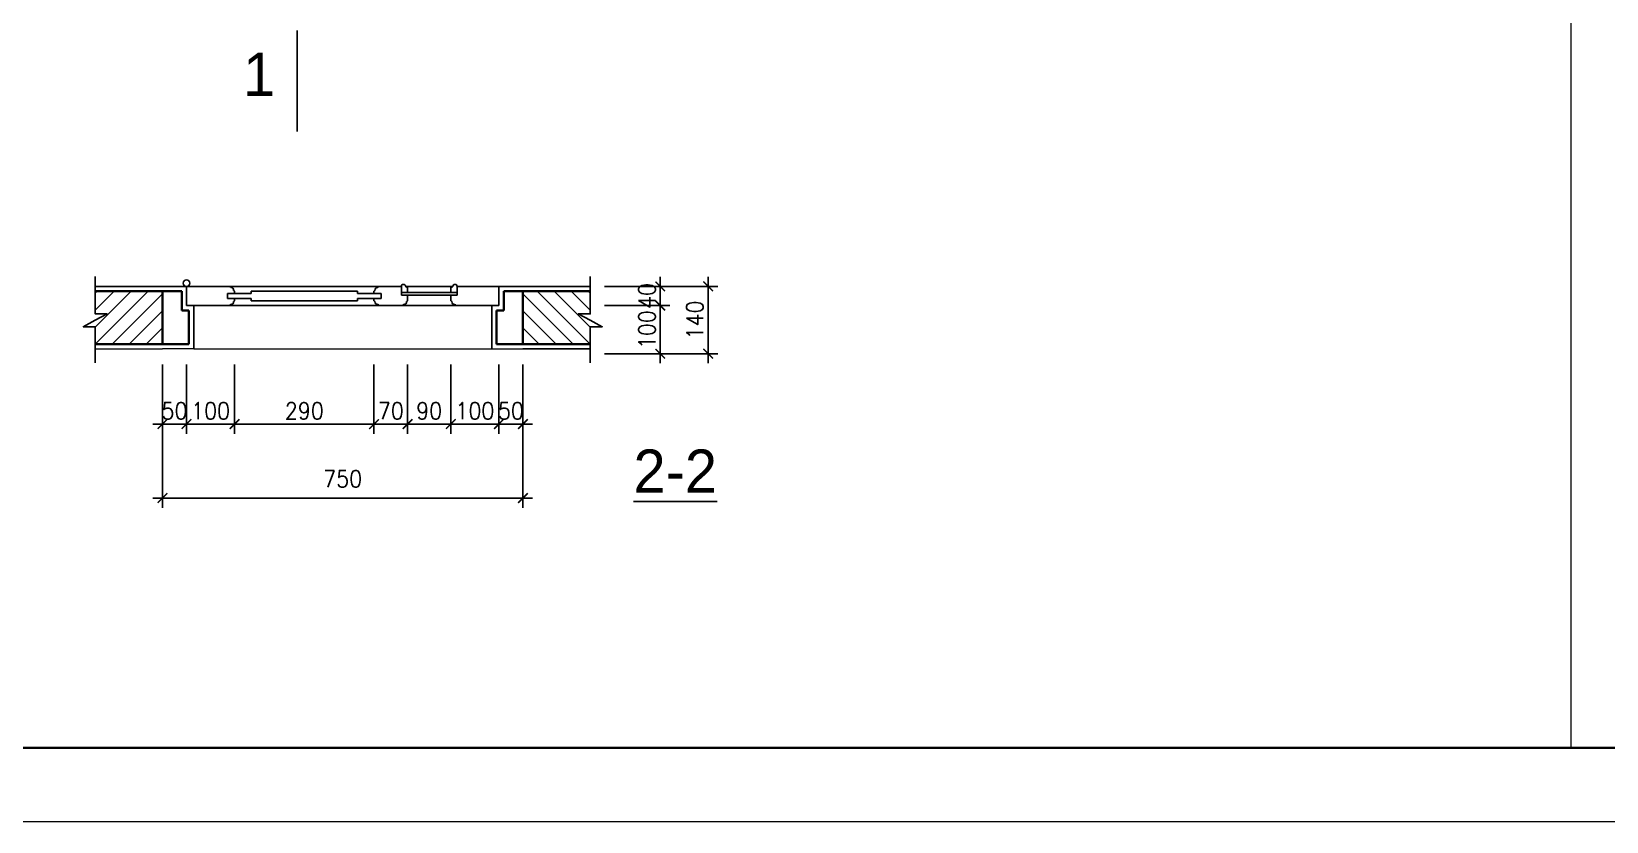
# Model space of a CAD drawing. Header units: millimetres. Extents: x -529782 to -142003, y -492574 to -273331.
# Drawn here: x -241997 to -238720, y -429971 to -428329 of the extents above; entities that cross this region are included whole.
import ezdxf
from ezdxf.enums import TextEntityAlignment as Align

# ---------------------------------------------------------------- set-up
doc = ezdxf.new("R2010")
doc.units = ezdxf.units.MM
doc.header["$LTSCALE"] = 500
doc.header["$MEASUREMENT"] = 0
doc.header["$PDMODE"] = 3
doc.linetypes.add('HIDDEN', pattern=[0.375, 0.25, -0.125])
doc.layers.get('0').update_dxf_attribs({"linetype": 'CONTINUOUS', "lineweight": 13})
doc.layers.get('Defpoints').update_dxf_attribs({"color": 255, "linetype": 'CONTINUOUS', "lineweight": 13})
for name, color, linetype, lineweight in [('1.cat 30', 30, 'CONTINUOUS', 35), ('2.thay 145', 145, 'CONTINUOUS', 18), ('3.manh 08', 8, 'CONTINUOUS', 9), ('4.dim 08', 8, 'CONTINUOUS', 13), ('cat', 4, 'CONTINUOUS', 35)]:
    doc.layers.add(name, color=color, linetype=linetype, lineweight=lineweight)
for name, color, linetype in [('BHATCH', 155, 'CONTINUOUS'), ('MANH', 5, 'CONTINUOUS'), ('MANH1', 155, 'CONTINUOUS'), ('TEXT', 3, 'CONTINUOUS'), ('THAY', 7, 'CONTINUOUS')]:
    doc.layers.add(name, color=color, linetype=linetype)
doc.styles.get("Standard").update_dxf_attribs({"font": 'txt.shx', "width": 0.9})
doc.styles.add('VUA', font='')
doc.styles.get('VUA').set_extended_font_data('.VnAvantH')
doc.dimstyles.new('CA 20', dxfattribs={"dimscale": 0, "dimtxt": 35, "dimasz": 20, "dimexe": 20, "dimexo": 0, "dimgap": 10, "dimtad": 1, "dimdec": 0, "dimzin": 0, "dimdsep": 46, "dimtxsty": 'Standard', "dimblk": 'ARCHTICK', "dimcen": 0.09, "dimdle": 20, "dimclrd": 256, "dimclre": 256, "dimclrt": 7, "dimadec": 0, "dimazin": 0, "dimtfac": 1, "dimtdec": 0, "dimtix": 1, "dimtmove": 2, "dimatfit": 3, "dimldrblk": 'DOT', "dimfxl": 1, "dimtolj": 1, "dimtzin": 0, "dimarcsym": 0})

# ---------------------------------------------------------------- blocks, each defined once
blk = doc.blocks.new('_ArchTick')
at = {"color": 1, "linetype": 'ByBlock', "const_width": 0.15}
blk.add_lwpolyline([(-0.5, -0.5), (0.5, 0.5)], dxfattribs=at)
blk = doc.blocks.new('*D1816')
at = {"layer": '4.dim 08', "lineweight": -2, "transparency": 16777216}
for p, q in [((-241124.1, -429021.2), (-241124.1, -429165)), ((-241024.1, -429021.2), (-241024.1, -429165)), ((-241004.1, -429145), (-241144.1, -429145))]:
    blk.add_line(p, q, dxfattribs=at)
at = {"layer": 'Defpoints', "color": 0, "transparency": 16777216}
for p in [(-241124.1, -429021.2), (-241024.1, -429021.2), (-241124.1, -429145)]:
    blk.add_point(p, dxfattribs=at)
at = {"layer": '4.dim 08', "lineweight": -2, "transparency": 16777216, "xscale": 20, "yscale": 20, "zscale": 20, "rotation": 180}
blk.add_blockref('_ArchTick', (-241124.1, -429145), dxfattribs=at)
at = {"layer": '4.dim 08', "lineweight": -2, "transparency": 16777216, "xscale": 20, "yscale": 20, "zscale": 20}
blk.add_blockref('_ArchTick', (-241024.1, -429145), dxfattribs=at)
at = {"layer": '4.dim 08', "color": 7, "transparency": 16777216, "insert": (-241074.1, -429117.5), "char_height": 35, "attachment_point": 5}
blk.add_mtext('\\A1;100', dxfattribs=at)
blk = doc.blocks.new('_DOT')
at = {"color": 1, "linetype": 'ByBlock'}
blk.add_line((-0.5, 0), (-1, 0), dxfattribs=at)
at = {"color": 1, "linetype": 'ByBlock', "const_width": 0.5}
blk.add_lwpolyline([(-0.25, 0, 1), (0.25, 0, 1)], format="xyb", close=True, dxfattribs=at)
blk = doc.blocks.new('*D1817')
at = {"layer": '4.dim 08', "lineweight": -2, "transparency": 16777216}
for p, q in [((-241024.1, -429021.2), (-241024.1, -429165)), ((-240974.1, -429021.2), (-240974.1, -429165)), ((-241024.1, -429145), (-241044.1, -429145)), ((-241024.1, -429145), (-240974.1, -429145)), ((-240974.1, -429145), (-240954.1, -429145))]:
    blk.add_line(p, q, dxfattribs=at)
at = {"layer": 'Defpoints', "color": 0, "transparency": 16777216}
for p in [(-241024.1, -429021.2), (-240974.1, -429021.2), (-240974.1, -429145)]:
    blk.add_point(p, dxfattribs=at)
at = {"layer": '4.dim 08', "lineweight": -2, "transparency": 16777216, "xscale": 20, "yscale": 20, "zscale": 20}
blk.add_blockref('_ArchTick', (-241024.1, -429145), dxfattribs=at)
at = {"layer": '4.dim 08', "lineweight": -2, "transparency": 16777216, "xscale": 20, "yscale": 20, "zscale": 20, "rotation": 180}
blk.add_blockref('_ArchTick', (-240974.1, -429145), dxfattribs=at)
at = {"layer": '4.dim 08', "color": 7, "transparency": 16777216, "insert": (-240999.1, -429117.5), "char_height": 35, "attachment_point": 5}
blk.add_mtext('\\A1;50', dxfattribs=at)
blk = doc.blocks.new('*D1818')
at = {"layer": '4.dim 08', "lineweight": -2, "transparency": 16777216}
for p, q in [((-240588.8, -428838.7), (-240588.8, -429018.7)), ((-240804.1, -428858.7), (-240568.8, -428858.7)), ((-240804.1, -428998.7), (-240568.8, -428998.7))]:
    blk.add_line(p, q, dxfattribs=at)
at = {"layer": 'Defpoints', "color": 0, "transparency": 16777216}
for p in [(-240804.1, -428858.7), (-240804.1, -428998.7), (-240588.8, -428998.7)]:
    blk.add_point(p, dxfattribs=at)
at = {"layer": '4.dim 08', "lineweight": -2, "transparency": 16777216, "xscale": 20, "yscale": 20, "zscale": 20}
for p, rotation in [((-240588.8, -428858.7), 90), ((-240588.8, -428998.7), 270)]:
    blk.add_blockref('_ArchTick', p, dxfattribs=dict(at, rotation=rotation))
at = {"layer": '4.dim 08', "color": 7, "transparency": 16777216, "insert": (-240616.3, -428928.7), "char_height": 35, "attachment_point": 5, "rotation": 90}
blk.add_mtext('\\A1;140', dxfattribs=at)
blk = doc.blocks.new('*D1819')
at = {"layer": '4.dim 08', "lineweight": -2, "transparency": 16777216}
for p, q in [((-240688.4, -428858.7), (-240688.4, -428838.7)), ((-240804.1, -428858.7), (-240668.4, -428858.7)), ((-240688.4, -428858.7), (-240688.4, -428898.7)), ((-240804.1, -428898.7), (-240668.4, -428898.7)), ((-240688.4, -428898.7), (-240688.4, -428918.7))]:
    blk.add_line(p, q, dxfattribs=at)
at = {"layer": 'Defpoints', "color": 0, "transparency": 16777216}
for p in [(-240804.1, -428858.7), (-240804.1, -428898.7), (-240688.4, -428898.7)]:
    blk.add_point(p, dxfattribs=at)
at = {"layer": '4.dim 08', "lineweight": -2, "transparency": 16777216, "xscale": 20, "yscale": 20, "zscale": 20}
for p, rotation in [((-240688.4, -428858.7), 270), ((-240688.4, -428898.7), 90)]:
    blk.add_blockref('_ArchTick', p, dxfattribs=dict(at, rotation=rotation))
at = {"layer": '4.dim 08', "color": 7, "transparency": 16777216, "insert": (-240715.9, -428878.7), "char_height": 35, "attachment_point": 5, "rotation": 90}
blk.add_mtext('\\A1;40', dxfattribs=at)
blk = doc.blocks.new('*D1820')
at = {"layer": '4.dim 08', "lineweight": -2, "transparency": 16777216}
for p, q in [((-240688.4, -428878.7), (-240688.4, -429018.7)), ((-240804.1, -428898.7), (-240668.4, -428898.7)), ((-240804.1, -428998.7), (-240668.4, -428998.7))]:
    blk.add_line(p, q, dxfattribs=at)
at = {"layer": 'Defpoints', "color": 0, "transparency": 16777216}
for p in [(-240804.1, -428898.7), (-240804.1, -428998.7), (-240688.4, -428998.7)]:
    blk.add_point(p, dxfattribs=at)
at = {"layer": '4.dim 08', "lineweight": -2, "transparency": 16777216, "xscale": 20, "yscale": 20, "zscale": 20}
for p, rotation in [((-240688.4, -428898.7), 90), ((-240688.4, -428998.7), 270)]:
    blk.add_blockref('_ArchTick', p, dxfattribs=dict(at, rotation=rotation))
at = {"layer": '4.dim 08', "color": 7, "transparency": 16777216, "insert": (-240715.9, -428948.7), "char_height": 35, "attachment_point": 5, "rotation": 90}
blk.add_mtext('\\A1;100', dxfattribs=at)
blk = doc.blocks.new('*D1840')
at = {"layer": '4.dim 08', "lineweight": -2, "transparency": 16777216}
for p, q in [((-241574.1, -429021.2), (-241574.1, -429165)), ((-241284.1, -429021.2), (-241284.1, -429165)), ((-241264.1, -429145), (-241594.1, -429145))]:
    blk.add_line(p, q, dxfattribs=at)
at = {"layer": 'Defpoints', "color": 0, "transparency": 16777216}
for p in [(-241574.1, -429021.2), (-241284.1, -429021.2), (-241574.1, -429145)]:
    blk.add_point(p, dxfattribs=at)
at = {"layer": '4.dim 08', "lineweight": -2, "transparency": 16777216, "xscale": 20, "yscale": 20, "zscale": 20, "rotation": 180}
blk.add_blockref('_ArchTick', (-241574.1, -429145), dxfattribs=at)
at = {"layer": '4.dim 08', "lineweight": -2, "transparency": 16777216, "xscale": 20, "yscale": 20, "zscale": 20}
blk.add_blockref('_ArchTick', (-241284.1, -429145), dxfattribs=at)
at = {"layer": '4.dim 08', "color": 7, "transparency": 16777216, "insert": (-241429.1, -429117.5), "char_height": 35, "attachment_point": 5}
blk.add_mtext('\\A1;290', dxfattribs=at)
blk = doc.blocks.new('*D1841')
at = {"layer": '4.dim 08', "lineweight": -2, "transparency": 16777216}
for p, q in [((-241724.1, -429021.2), (-241724.1, -429165)), ((-241674.1, -429021.2), (-241674.1, -429165)), ((-241724.1, -429145), (-241744.1, -429145)), ((-241674.1, -429145), (-241724.1, -429145)), ((-241674.1, -429145), (-241654.1, -429145))]:
    blk.add_line(p, q, dxfattribs=at)
at = {"layer": 'Defpoints', "color": 0, "transparency": 16777216}
for p in [(-241724.1, -429021.2), (-241674.1, -429021.2), (-241724.1, -429145)]:
    blk.add_point(p, dxfattribs=at)
at = {"layer": '4.dim 08', "lineweight": -2, "transparency": 16777216, "xscale": 20, "yscale": 20, "zscale": 20}
blk.add_blockref('_ArchTick', (-241724.1, -429145), dxfattribs=at)
at = {"layer": '4.dim 08', "lineweight": -2, "transparency": 16777216, "xscale": 20, "yscale": 20, "zscale": 20, "rotation": 180}
blk.add_blockref('_ArchTick', (-241674.1, -429145), dxfattribs=at)
at = {"layer": '4.dim 08', "color": 7, "transparency": 16777216, "insert": (-241699.1, -429117.5), "char_height": 35, "attachment_point": 5}
blk.add_mtext('\\A1;50', dxfattribs=at)
blk = doc.blocks.new('*D1842')
at = {"layer": '4.dim 08', "lineweight": -2, "transparency": 16777216}
for p, q in [((-241674.1, -429021.2), (-241674.1, -429165)), ((-241574.1, -429021.2), (-241574.1, -429165)), ((-241554.1, -429145), (-241694.1, -429145))]:
    blk.add_line(p, q, dxfattribs=at)
at = {"layer": 'Defpoints', "color": 0, "transparency": 16777216}
for p in [(-241674.1, -429021.2), (-241574.1, -429021.2), (-241674.1, -429145)]:
    blk.add_point(p, dxfattribs=at)
at = {"layer": '4.dim 08', "lineweight": -2, "transparency": 16777216, "xscale": 20, "yscale": 20, "zscale": 20, "rotation": 180}
blk.add_blockref('_ArchTick', (-241674.1, -429145), dxfattribs=at)
at = {"layer": '4.dim 08', "lineweight": -2, "transparency": 16777216, "xscale": 20, "yscale": 20, "zscale": 20}
blk.add_blockref('_ArchTick', (-241574.1, -429145), dxfattribs=at)
at = {"layer": '4.dim 08', "color": 7, "transparency": 16777216, "insert": (-241624.1, -429117.5), "char_height": 35, "attachment_point": 5}
blk.add_mtext('\\A1;100', dxfattribs=at)
blk = doc.blocks.new('*D1846')
at = {"layer": '4.dim 08', "lineweight": -2, "transparency": 16777216}
for p, q in [((-241724.1, -429021.2), (-241724.1, -429318.9)), ((-240974.1, -429021.2), (-240974.1, -429318.9)), ((-241744.1, -429298.9), (-240954.1, -429298.9))]:
    blk.add_line(p, q, dxfattribs=at)
at = {"layer": 'Defpoints', "color": 0, "transparency": 16777216}
for p in [(-241724.1, -429021.2), (-240974.1, -429021.2), (-240974.1, -429298.9)]:
    blk.add_point(p, dxfattribs=at)
at = {"layer": '4.dim 08', "lineweight": -2, "transparency": 16777216, "xscale": 20, "yscale": 20, "zscale": 20, "rotation": 180}
blk.add_blockref('_ArchTick', (-241724.1, -429298.9), dxfattribs=at)
at = {"layer": '4.dim 08', "lineweight": -2, "transparency": 16777216, "xscale": 20, "yscale": 20, "zscale": 20}
blk.add_blockref('_ArchTick', (-240974.1, -429298.9), dxfattribs=at)
at = {"layer": '4.dim 08', "color": 7, "transparency": 16777216, "insert": (-241349.1, -429258.9), "char_height": 35, "attachment_point": 5}
blk.add_mtext('\\A1;750', dxfattribs=at)
blk = doc.blocks.new('*D1847')
at = {"layer": '4.dim 08', "lineweight": -2, "transparency": 16777216}
for p, q in [((-241214.1, -429021.2), (-241214.1, -429165)), ((-241124.1, -429021.2), (-241124.1, -429165)), ((-241104.1, -429145), (-241234.1, -429145))]:
    blk.add_line(p, q, dxfattribs=at)
at = {"layer": 'Defpoints', "color": 0, "transparency": 16777216}
for p in [(-241214.1, -429021.2), (-241124.1, -429021.2), (-241214.1, -429145)]:
    blk.add_point(p, dxfattribs=at)
at = {"layer": '4.dim 08', "lineweight": -2, "transparency": 16777216, "xscale": 20, "yscale": 20, "zscale": 20, "rotation": 180}
blk.add_blockref('_ArchTick', (-241214.1, -429145), dxfattribs=at)
at = {"layer": '4.dim 08', "lineweight": -2, "transparency": 16777216, "xscale": 20, "yscale": 20, "zscale": 20}
blk.add_blockref('_ArchTick', (-241124.1, -429145), dxfattribs=at)
at = {"layer": '4.dim 08', "color": 7, "transparency": 16777216, "insert": (-241169.1, -429117.5), "char_height": 35, "attachment_point": 5}
blk.add_mtext('\\A1;90', dxfattribs=at)
blk = doc.blocks.new('*D1848')
at = {"layer": '4.dim 08', "lineweight": -2, "transparency": 16777216}
for p, q in [((-241284.1, -429021.2), (-241284.1, -429165)), ((-241214.1, -429021.2), (-241214.1, -429165)), ((-241304.1, -429145), (-241194.1, -429145))]:
    blk.add_line(p, q, dxfattribs=at)
at = {"layer": 'Defpoints', "color": 0, "transparency": 16777216}
for p in [(-241284.1, -429021.2), (-241214.1, -429021.2), (-241214.1, -429145)]:
    blk.add_point(p, dxfattribs=at)
at = {"layer": '4.dim 08', "lineweight": -2, "transparency": 16777216, "xscale": 20, "yscale": 20, "zscale": 20, "rotation": 180}
blk.add_blockref('_ArchTick', (-241284.1, -429145), dxfattribs=at)
at = {"layer": '4.dim 08', "lineweight": -2, "transparency": 16777216, "xscale": 20, "yscale": 20, "zscale": 20}
blk.add_blockref('_ArchTick', (-241214.1, -429145), dxfattribs=at)
at = {"layer": '4.dim 08', "color": 7, "transparency": 16777216, "insert": (-241249.1, -429117.5), "char_height": 35, "attachment_point": 5}
blk.add_mtext('\\A1;70', dxfattribs=at)
blk = doc.blocks.new('khung co loan')
at = {"layer": '1.cat 30'}
blk.add_lwpolyline([(1158.3, -14553.5), (1158.3, -303.5), (20658.3, -303.5), (20658.3, -14553.5)], close=True, dxfattribs=at)
at = {"layer": '3.manh 08'}
blk.add_lwpolyline([(0, -14850), (21000, -14850), (21000, 0), (0, 0)], close=True, dxfattribs=at)

msp = doc.modelspace()

# ---------------------------------------------------------------- hatches: boundary and pattern name
at = {"layer": 'BHATCH'}
h = msp.add_hatch(dxfattribs=at)
h.set_pattern_fill('ANSI31', color=256, scale=200, style=0)
h.set_pattern_definition([(45, (-291180.384, -414443.343), (-17.67767, 17.67767), [])])
h.paths.add_polyline_path([(-241724.1, -428978.7), (-241724.1, -428868.7), (-241864.2, -428868.7), (-241864.2, -428915.9), (-241839.3, -428915.9), (-241864.2, -428929.3), (-241889.1, -428942.8), (-241864.2, -428942.8), (-241864.2, -428978.7)])
h = msp.add_hatch(dxfattribs=at)
h.set_pattern_fill('ANSI31', color=256, scale=200, style=0)
h.set_pattern_definition([(135, (-191517.86, -414443.343), (17.67767, 17.67767), [])])
h.paths.add_polyline_path([(-240834, -428978.7), (-240834, -428942.8), (-240809.2, -428942.8), (-240834, -428929.3), (-240858.9, -428915.9), (-240834, -428915.9), (-240834, -428868.7), (-240974.1, -428868.7), (-240974.1, -428978.7)])

# ---------------------------------------------------------------- linework, layer by layer
at = {"layer": '4.dim 08'}
for p, q in [((-238794, -422444.1), (-238794, -429818)), ((-241864.2, -428988.7), (-241724.1, -428988.7)), ((-241659.1, -428988.7), (-241724.1, -428988.7)), ((-241659.1, -428988.7), (-241039.1, -428988.7)), ((-241039.1, -428988.7), (-240974.1, -428988.7))]:
    msp.add_line(p, q, dxfattribs=at)
at = {"layer": 'BHATCH'}
for points in [[(-241864.2, -428838.2), (-241864.2, -428915.9), (-241839.3, -428915.9), (-241864.2, -428929.3), (-241889.1, -428942.8), (-241864.2, -428942.8), (-241864.2, -429017.7)], [(-240834, -428838.2), (-240834, -428915.9), (-240858.9, -428915.9), (-240834, -428929.3), (-240809.2, -428942.8), (-240834, -428942.8), (-240834, -429017.7)]]:
    msp.add_lwpolyline(points, dxfattribs=at)
at = {"layer": 'cat'}
for p, q in [((-241864.2, -428868.7), (-241724.1, -428868.7)), ((-241724.1, -428868.7), (-241684.1, -428868.7)), ((-241724.1, -428978.7), (-241724.1, -428868.7)), ((-241724.1, -428978.7), (-241724.1, -428868.7)), ((-241684.1, -428908.7), (-241684.1, -428868.7)), ((-240974.1, -428868.7), (-241014.1, -428868.7)), ((-241014.1, -428908.7), (-241014.1, -428868.7)), ((-240834, -428868.7), (-240974.1, -428868.7)), ((-240974.1, -428978.7), (-240974.1, -428868.7)), ((-240974.1, -428978.7), (-240974.1, -428868.7)), ((-241684.1, -428908.7), (-241669.1, -428908.7)), ((-241669.1, -428978.7), (-241669.1, -428908.7)), ((-241014.1, -428908.7), (-241029.1, -428908.7)), ((-241029.1, -428978.7), (-241029.1, -428908.7)), ((-241864.2, -428978.7), (-241724.1, -428978.7)), ((-241669.1, -428978.7), (-241724.1, -428978.7)), ((-241029.1, -428978.7), (-240974.1, -428978.7)), ((-240834, -428978.7), (-240974.1, -428978.7))]:
    msp.add_line(p, q, dxfattribs=at)
at = {"layer": 'MANH', "color": 5}
for p, q in [((-241589.1, -428873.7), (-241539.6, -428873.7)), ((-241589.1, -428883.7), (-241539.6, -428883.7)), ((-241539.6, -428873.7), (-241539.6, -428868.5)), ((-241539.6, -428883.7), (-241539.6, -428888.8)), ((-241318.7, -428873.7), (-241318.7, -428868.5)), ((-241269.1, -428873.7), (-241318.7, -428873.7)), ((-241318.7, -428883.7), (-241318.7, -428888.8)), ((-241269.1, -428883.7), (-241318.7, -428883.7))]:
    msp.add_line(p, q, dxfattribs=at)
at = {"layer": 'MANH', "ltscale": 2}
for p, q in [((-241274.1, -428858.7), (-241584.1, -428858.7)), ((-241539.6, -428868.5), (-241318.7, -428868.5)), ((-241274.1, -428898.7), (-241584.1, -428898.7)), ((-241539.6, -428888.8), (-241318.7, -428888.8))]:
    msp.add_line(p, q, dxfattribs=at)
at = {"layer": 'MANH'}
for p, q in [((-241218.2, -428858.7), (-241120, -428858.7)), ((-241214.1, -428871.7), (-241124.1, -428871.7)), ((-241214.1, -428876.7), (-241124.1, -428876.7)), ((-241224.1, -428898.7), (-241114.1, -428898.7))]:
    msp.add_line(p, q, dxfattribs=at)
at = {"layer": 'MANH1', "color": 34, "linetype": 'HIDDEN'}
msp.add_line((-241444, -425701.6), (-241444, -428348.1), dxfattribs=at)
at = {"layer": 'THAY', "color": 7}
for p, q in [((-241444, -428348.1), (-241444, -428536.8)), ((-241589.1, -428873.7), (-241589.1, -428883.7)), ((-241584.1, -428859.9), (-241584.1, -428858.7)), ((-241582.3, -428859.9), (-241584.1, -428859.9)), ((-241582.3, -428861), (-241582.3, -428859.9)), ((-241575.3, -428867.1), (-241576.2, -428867.1)), ((-241575.3, -428868.7), (-241575.3, -428867.1)), ((-241574.1, -428868.7), (-241575.3, -428868.7)), ((-241574.1, -428868.7), (-241574.1, -428873.7)), ((-241574.1, -428883.7), (-241574.1, -428888.7)), ((-241284.1, -428868.7), (-241284.1, -428873.7)), ((-241284.1, -428868.7), (-241282.9, -428868.7)), ((-241284.1, -428883.7), (-241284.1, -428888.7)), ((-241282.9, -428867.1), (-241282, -428867.1)), ((-241282.9, -428868.7), (-241282.9, -428867.1)), ((-241275.9, -428859.9), (-241274.1, -428859.9)), ((-241275.9, -428861), (-241275.9, -428859.9)), ((-241274.1, -428859.9), (-241274.1, -428858.7)), ((-241269.1, -428873.7), (-241269.1, -428883.7)), ((-241584.1, -428897.4), (-241584.1, -428898.7)), ((-241582.3, -428897.4), (-241584.1, -428897.4)), ((-241582.3, -428896.3), (-241582.3, -428897.4)), ((-241575.3, -428890.2), (-241576.2, -428890.2)), ((-241575.3, -428888.7), (-241575.3, -428890.2)), ((-241574.1, -428888.7), (-241575.3, -428888.7)), ((-241284.1, -428888.7), (-241282.9, -428888.7)), ((-241282.9, -428888.7), (-241282.9, -428890.2)), ((-241282.9, -428890.2), (-241282, -428890.2)), ((-241275.9, -428896.3), (-241275.9, -428897.4)), ((-241275.9, -428897.4), (-241274.1, -428897.4)), ((-241274.1, -428897.4), (-241274.1, -428898.7))]:
    msp.add_line(p, q, dxfattribs=at)
at = {"layer": 'THAY'}
for p, q in [((-241864.2, -428858.7), (-241724.1, -428858.7)), ((-241724, -428858.7), (-241674.1, -428858.7)), ((-241674.1, -428858.7), (-241584.1, -428858.7)), ((-241584.1, -428858.7), (-241674.1, -428858.7)), ((-241674.1, -428898.7), (-241674.1, -428858.7)), ((-241227.1, -428858.7), (-241274.1, -428858.7)), ((-241227.1, -428858.7), (-241227.1, -428876.7)), ((-241227.1, -428871.7), (-241214.1, -428871.7)), ((-241227.1, -428876.7), (-241214.1, -428876.7)), ((-241214.1, -428871.7), (-241214.1, -428861.5)), ((-241214.1, -428876.7), (-241214.1, -428888.7)), ((-241124.1, -428871.7), (-241124.1, -428861.5)), ((-241111.1, -428871.7), (-241124.1, -428871.7)), ((-241124.1, -428876.7), (-241124.1, -428888.7)), ((-241111.1, -428876.7), (-241124.1, -428876.7)), ((-241024.1, -428858.7), (-241111.1, -428858.7)), ((-241111.1, -428858.7), (-241111.1, -428876.7)), ((-240974.3, -428858.7), (-241024.1, -428858.7)), ((-241024.1, -428898.7), (-241024.1, -428858.7)), ((-240834, -428858.7), (-240974.1, -428858.7)), ((-241674.1, -428898.7), (-241594.1, -428898.7)), ((-241659.1, -428988.7), (-241659.1, -428898.7)), ((-241644.1, -428898.7), (-241584.1, -428898.7)), ((-241224.1, -428898.7), (-241274.1, -428898.7)), ((-241224.1, -428897.4), (-241224.1, -428898.7)), ((-241222.3, -428897.4), (-241224.1, -428897.4)), ((-241222.3, -428896.3), (-241222.3, -428897.4)), ((-241215.3, -428890.2), (-241216.2, -428890.2)), ((-241214.1, -428888.7), (-241215.3, -428888.7)), ((-241215.3, -428888.7), (-241215.3, -428890.2)), ((-241124.1, -428888.7), (-241122.9, -428888.7)), ((-241122.9, -428888.7), (-241122.9, -428890.2)), ((-241122.9, -428890.2), (-241122, -428890.2)), ((-241115.9, -428896.3), (-241115.9, -428897.4)), ((-241115.9, -428897.4), (-241114.1, -428897.4)), ((-241114.1, -428897.4), (-241114.1, -428898.7)), ((-241024.1, -428898.7), (-241114.1, -428898.7)), ((-241094.1, -428898.7), (-241114.1, -428898.7)), ((-241039.1, -428988.7), (-241039.1, -428898.7)), ((-240834, -428988.7), (-240974.1, -428988.7))]:
    msp.add_line(p, q, dxfattribs=at)
for points in [[(-241227.1, -428858.7, -0.90887), (-241218.3, -428858.3, 0.417514), (-241215.7, -428860.3, -0.522014), (-241214.1, -428861.9)], [(-241111.1, -428858.7, 0.90887), (-241120, -428858.3, -0.417514), (-241122.6, -428860.3, 0.522014), (-241124.1, -428861.9)]]:
    msp.add_lwpolyline(points, format="xyb", dxfattribs=at)
msp.add_circle((-241674.1, -428851.9), 6.71, dxfattribs=at)
at = {"layer": 'THAY', "color": 7}
for centre, start, end in [((-241581.8, -428866.6), 354.6992, 94.8123), ((-241276.4, -428866.6), 85.1877, 185.3008), ((-241581.8, -428890.7), 265.1877, 5.3008), ((-241276.4, -428890.7), 174.6992, 274.8123)]:
    msp.add_arc(centre, 5.64, start, end, dxfattribs=at)
at = {"layer": 'THAY'}
for centre, start, end in [((-241221.8, -428890.7), 265.1877, 5.3008), ((-241116.4, -428890.7), 174.6992, 274.8123)]:
    msp.add_arc(centre, 5.64, start, end, dxfattribs=at)

# ---------------------------------------------------------------- block references
at = {"layer": '2.thay 145', "xscale": 0.5174686212558299, "yscale": 0.5174686212558299, "zscale": 0.5174686212558299}
msp.add_blockref('khung co loan', (-243828.1, -422287.1), dxfattribs=at)

# ---------------------------------------------------------------- texts
at = {"layer": 'TEXT', "style": 'VUA'}
msp.add_text('1', height=90, dxfattribs=at).set_placement((-241556.7, -428462.8))
msp.add_text('%%U2-2', height=90, dxfattribs=at).set_placement((-240657.2, -429287.9), align=Align.CENTER)

# ---------------------------------------------------------------- dimensions: what is measured, and where the dimension line sits
at = {"layer": '4.dim 08'}
for p1, p2, distance, picture, middle in [((-240804.1, -428858.7), (-240804.1, -428998.7), 215.3, '*D1818', (-240616.3, -428928.7)), ((-241284.1, -429021.2), (-241574.1, -429021.2), 123.8, '*D1840', (-241429.1, -429117.5))]:
    dim = msp.add_aligned_dim(p1=p1, p2=p2, distance=distance, dimstyle='CA 20', override={"dimscale": 1}, dxfattribs=at)
    dim.commit()
    dim.dimension.update_dxf_attribs({"geometry": picture, "text_midpoint": middle})
for base, p1, p2, angle, picture, middle in [((-240688.4, -428898.7), (-240804.1, -428858.7), (-240804.1, -428898.7), 90, '*D1819', (-240715.9, -428878.7)), ((-240688.4, -428998.7), (-240804.1, -428898.7), (-240804.1, -428998.7), 90, '*D1820', (-240715.9, -428948.7)), ((-241674.1, -429145), (-241574.1, -429021.2), (-241674.1, -429021.2), 180, '*D1842', (-241624.1, -429117.5)), ((-241214.1, -429145), (-241124.1, -429021.2), (-241214.1, -429021.2), 180, '*D1847', (-241169.1, -429117.5))]:
    dim = msp.add_linear_dim(base=base, p1=p1, p2=p2, angle=angle, dimstyle='CA 20', override={"dimscale": 1}, dxfattribs=at)
    dim.commit()
    dim.dimension.update_dxf_attribs({"geometry": picture, "text_midpoint": middle})
for base, p1, p2, picture, middle in [((-241724.1, -429145), (-241674.1, -429021.2), (-241724.1, -429021.2), '*D1841', (-241699.1, -429117.5)), ((-241214.1, -429145), (-241284.1, -429021.2), (-241214.1, -429021.2), '*D1848', (-241249.1, -429117.5)), ((-241124.1, -429145), (-241024.1, -429021.2), (-241124.1, -429021.2), '*D1816', (-241074.1, -429117.5)), ((-240974.1, -429145), (-241024.1, -429021.2), (-240974.1, -429021.2), '*D1817', (-240999.1, -429117.5))]:
    dim = msp.add_linear_dim(base=base, p1=p1, p2=p2, dimstyle='CA 20', override={"dimscale": 1}, dxfattribs=at)
    dim.commit()
    dim.dimension.update_dxf_attribs({"geometry": picture, "text_midpoint": middle})
dim = msp.add_linear_dim(base=(-240974.1, -429298.9), p1=(-241724.1, -429021.2), p2=(-240974.1, -429021.2), angle=180, dimstyle='CA 20', override={"dimscale": 1}, dxfattribs=at)
dim.commit()
dim.dimension.update_dxf_attribs({"geometry": '*D1846', "text_midpoint": (-241349.1, -429258.9), "dimtype": 160})

doc.saveas('drawing.dxf')
